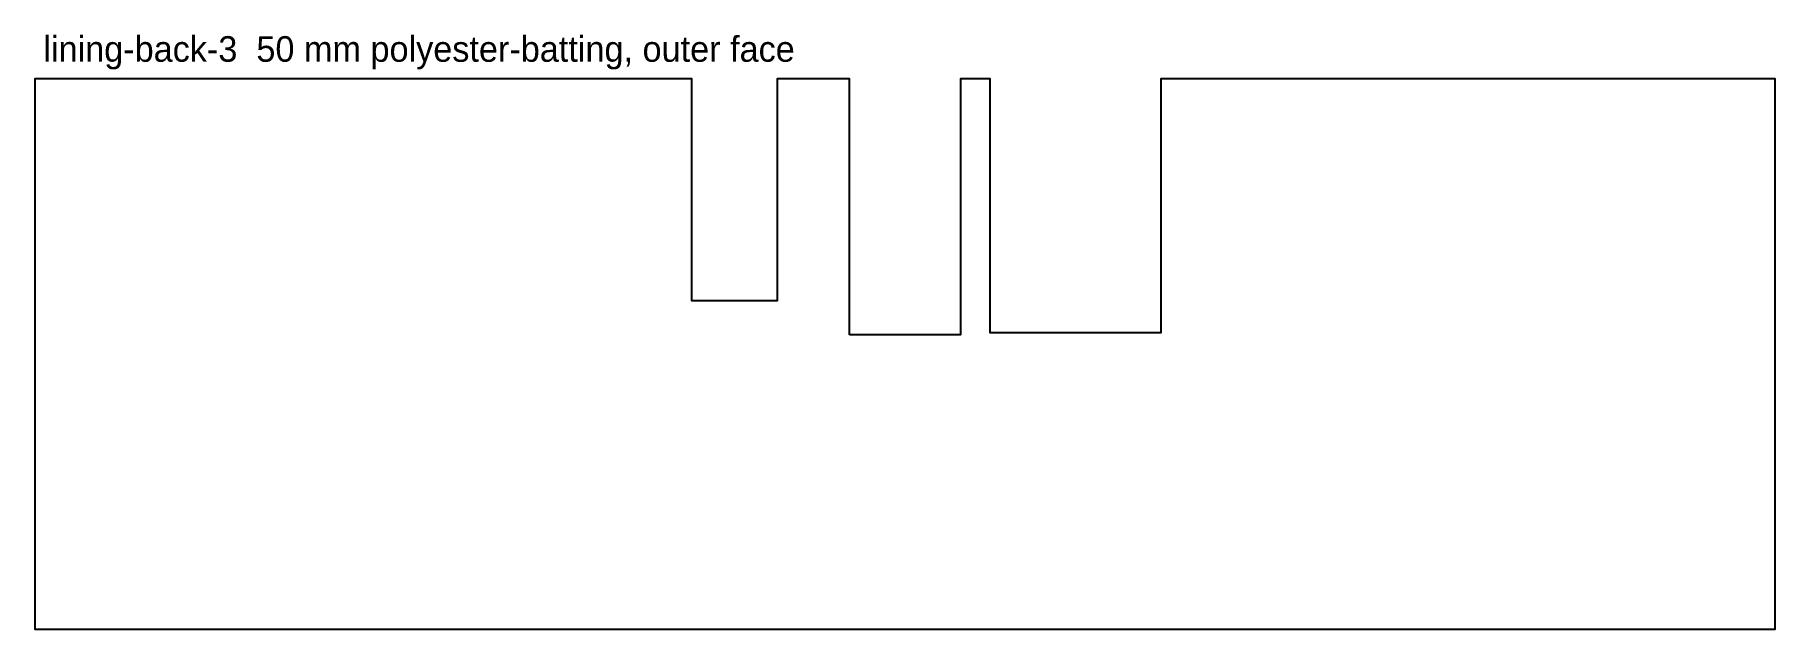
# Model space of a CAD drawing. Header units: millimetres. Extents: x 0 to 408, y 0 to 139.
import ezdxf

# ---------------------------------------------------------------- set-up
doc = ezdxf.new("R2010")
doc.units = ezdxf.units.MM
doc.layers.add('CUT_OUTSIDE', color=1, linetype='Continuous')
doc.layers.add('NOTES', color=7, linetype='Continuous')

msp = doc.modelspace()

# ---------------------------------------------------------------- linework, layer by layer
at = {"layer": 'CUT_OUTSIDE'}
msp.add_lwpolyline([(191, 69), (191, 129), (174, 129), (174, 77), (154, 77), (154, 129), (0, 129), (0, 0), (408, 0), (408, 129), (264, 129), (264, 69.5), (224, 69.5), (224, 129), (217, 129), (217, 69), (191, 69)], close=True, dxfattribs=at)

# ---------------------------------------------------------------- texts
at = {"layer": 'NOTES'}
msp.add_text('lining-back-3  50 mm polyester-batting, outer face', height=6, dxfattribs=at).set_placement((2, 133))

doc.saveas('drawing.dxf')
